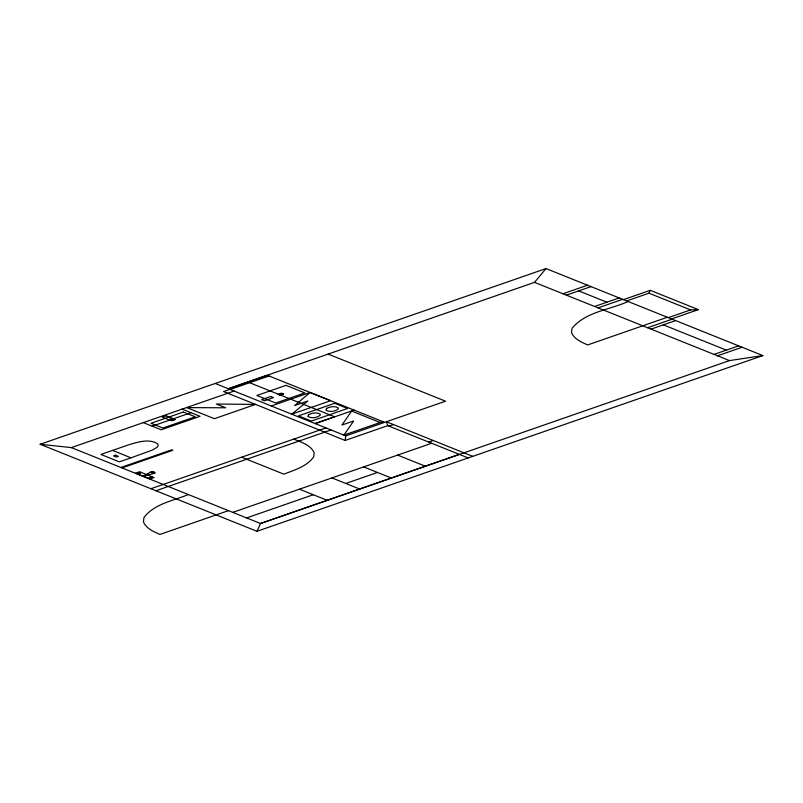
<?xml version="1.0" encoding="UTF-8"?>
<svg xmlns="http://www.w3.org/2000/svg" width="803" height="803" viewBox="0 0 803 803"><rect width="100%" height="100%" fill="white"/><g stroke="black" fill="none" stroke-linecap="round" stroke-linejoin="round"><path stroke-width="1.2" d="M324.553 432.195L345.139 440.456L345.762 435.868L445.565 401.199L328.096 354.073M256.99 531.295L762.85 355.578L546.01 268.563L40.15 444.28L256.99 531.295L260.523 523.506L459.286 454.398M626.671 300.934L648.944 293.195L650.249 290.325L698.349 309.627L671.539 318.932M351.704 410.935L341.958 425.048L353.611 420.993L343.925 435.085L382.76 421.595L268.995 375.965M230.16 389.455L269.015 375.995L267.188 375.262L228.363 388.752L534.527 282.365L546.01 268.563M310.099 392.486L294.631 405.565L307.83 400.978L291.74 414.187L330.605 400.717L310.099 392.486L271.273 405.977M171.18 419.427C170.336 421.896 176.871 418.433 171.631 419.276M131.009 457.82L152.65 449.991L157.197 447.141L158.241 445.524L157.769 443.898C149.278 438.388 138.196 441.991 129.233 444.621L100.927 454.458L119.376 461.855L131.009 457.82L112.561 450.413M229.899 389.375L223.565 391.573L324.683 432.155M40.15 444.28L71.357 447.602L234.115 391.061M152.168 426.172L190.994 412.682M562.923 293.768L587.515 285.226M566.386 295.153L590.978 286.611M255.545 404.411L214.391 418.704L186.718 407.603L225.723 407.794L216.308 404.019L255.474 404.431M120.892 467.476L171.661 449.841L172.806 450.302L122.046 467.938M594.611 306.475L619.203 297.933M598.074 307.87L622.666 299.328M623.439 299.639L650.249 290.325M628.107 301.506C609.708 309.878 585.558 311.735 572.017 328.337L571.515 332.643C574.336 339.257 581.482 342.239 587.696 344.929L667.353 317.255M137.062 473.72L141.057 472.365M142.231 475.788C145.875 476.44 152.429 468.53 155.28 473.007L143.476 476.289M148.645 478.367L152.59 476.992M315.137 423.512L334.55 416.777L249.673 382.72M315.258 423.593L354.103 410.102M150.894 488.716L325.948 427.919M155.973 490.753L331.027 429.946M668.307 317.637L690.59 309.898L698.349 309.627M647.589 327.734L672.181 319.192M651.052 329.12L675.644 320.578M188.394 494.558C173.247 500.761 154.417 503.732 143.958 517.493L143.446 521.89C146.317 528.645 153.614 531.696 159.958 534.437L228.464 510.638M345.139 440.456L387.769 425.65L468.199 457.921M389.033 426.152L393.56 424.576M428.692 442.072L433.229 440.496M232.77 512.364L431.612 443.296M714.068 354.404L738.65 345.862M246.601 517.915L313.311 494.748M345.772 483.466L377.47 472.455M717.521 355.799L742.113 347.257M762.85 355.578L729.495 360.597L260.523 523.506L71.357 447.602M279.715 394.705C284.423 395.317 280.729 391.994 279.394 394.574M648.944 293.195L690.59 309.898M578.682 290.877L606.907 302.209M663.348 324.854L726.354 350.138M534.527 282.365L729.495 360.597M472.736 456.355L386.454 421.736L387.769 425.65M382.69 421.615L384.587 422.378M351.513 410.995L380.17 422.498M397.626 455.1L425.299 466.202M215.204 383.473L345.762 435.868M363.629 466.904L391.302 478.006M293.798 439.08C301.205 442.282 310.58 444.792 314.194 452.762L313.712 456.847C306.856 466.603 294.46 469.936 283.881 474.171L241.613 457.208M182.12 409.118L200.037 416.305L161.212 429.796L143.295 422.609M331.93 477.915L359.614 489.017M299.469 489.188L327.142 500.299M147.411 473.991L148.655 474.493M146.176 474.422L139.491 471.742L135.546 473.108L150.121 478.959L154.066 477.584L147.421 474.924M154.427 473.017C147.983 472.857 151.396 470.197 154.427 473.017M308.623 414.639L307.83 416.386C311.413 418.654 317.205 417.951 320.317 415.081L320.246 414.228C316.924 411.959 312.056 412.943 308.623 414.639M326.68 408.366L325.888 410.112C329.471 412.381 335.252 411.678 338.364 408.807L338.304 407.954C334.981 405.686 330.113 406.669 326.68 408.366M175.074 419.628L171.862 420.742L169.584 419.818L172.786 418.704L175.074 419.628M283.589 394.092L280.388 395.206L278.099 394.283L281.311 393.169L283.589 394.092M166.141 415.793L162.266 417.138L168.72 419.728L172.605 418.383L166.141 415.793M183.365 412.039L151.004 423.281L162.858 428.039L195.219 416.797L183.365 412.039M285.988 385.35L256.87 395.467L275.71 403.026L304.829 392.908L285.988 385.35M270.671 396.501L261.607 399.643L264.378 400.757L273.432 397.605L270.671 396.501M115.481 455.211L113.524 455.893L116.455 457.068L118.412 456.385L115.481 455.211M334.7 403.297L298.455 415.884L311.373 421.073L347.609 408.476L334.7 403.297M140.134 473.208L139.12 473.037L140.134 473.208M150.281 477.283L149.569 477.524L150.342 477.333"/></g></svg>
